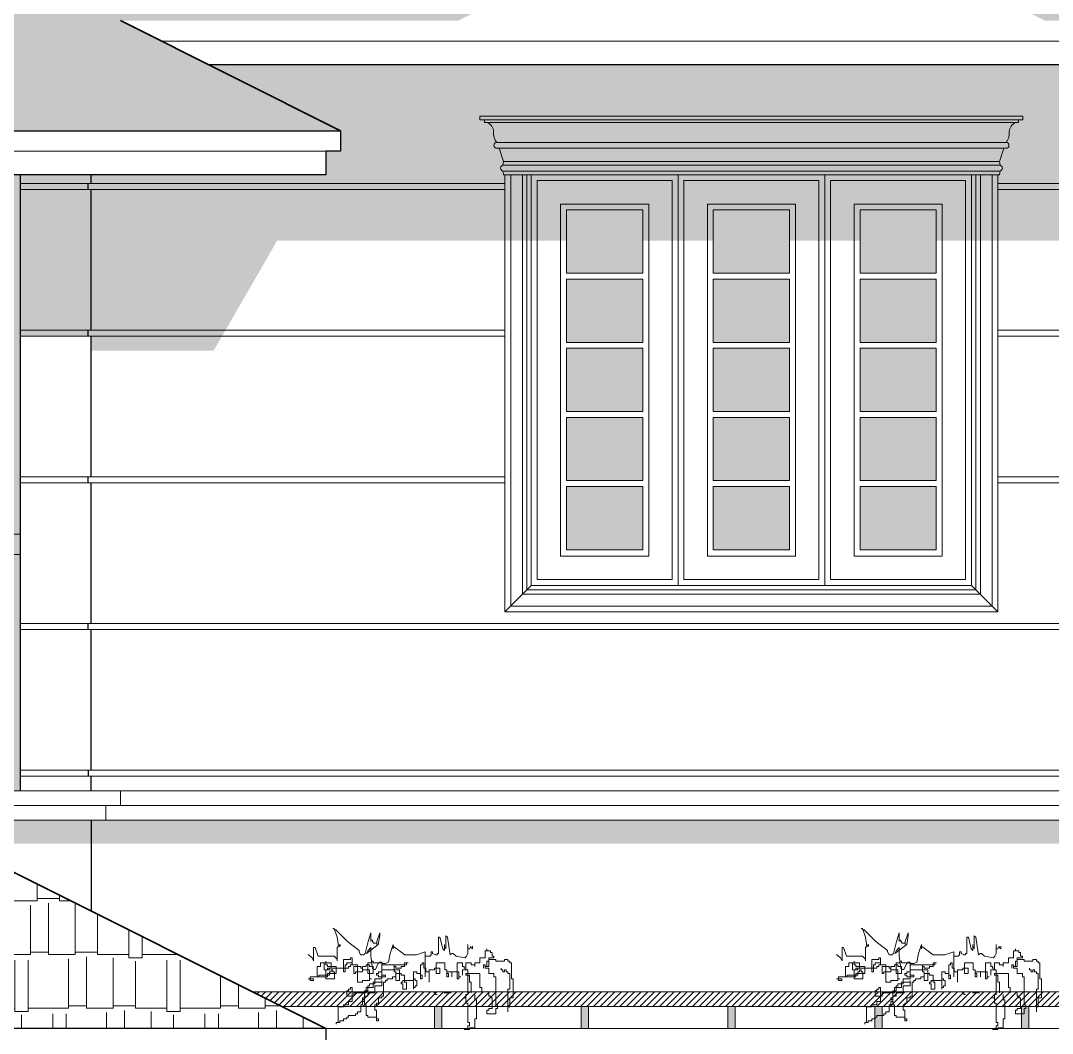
# Model space of a CAD drawing. Header units: centimetres. Extents: x 157 to 5401, y -672 to 3176.
# Drawn here: x 1302.1 to 1653.7, y 2566.9 to 2912 of the extents above; entities that cross this region are included whole.
import ezdxf

# ---------------------------------------------------------------- set-up
doc = ezdxf.new("R2010")
doc.units = ezdxf.units.CM
doc.layers.get('0').update_dxf_attribs({"lineweight": 25})
for name, color, linetype, lineweight in [('1.000', 144, 'Continuous', 13), ('FURNIT', 204, 'Continuous', 9), ('Glass', 161, 'Continuous', 5), ('GRASS', 96, 'Continuous', 5), ('Hatch', 12, 'Continuous', 15), ('Shadow', 250, 'Continuous', 5), ('Win', 5, 'Continuous', 20)]:
    doc.layers.add(name, color=color, linetype=linetype, lineweight=lineweight)

# ---------------------------------------------------------------- blocks, each defined once
blk = doc.blocks.new('grass in')
for p, q in [((-20.42, 14.76), (-20.92, 14.76)), ((-20.92, 14.76), (-19.92, 14.26)), ((-19.42, 11.76), (-20.42, 14.76)), ((-19.92, 14.26), (-15.91, 10.26)), ((-18.92, 8.76), (-19.42, 11.76)), ((-8.9, 10.26), (-7.9, 13.26)), ((-7.9, 13.26), (-7.9, 10.26)), ((-7.9, 10.26), (-7.9, 10.76)), ((-7.9, 10.76), (-7.4, 10.76)), ((-7.4, 10.76), (-7.4, 10.26)), ((-5.9, 10.26), (-4.9, 13.26)), ((-4.9, 12.26), (-5.4, 9.26)), ((-4.9, 13.26), (-4.9, 12.26)), ((15.12, 6.26), (15.12, 11.76)), ((15.12, 11.76), (15.62, 11.76)), ((15.62, 11.76), (16.63, 7.76)), ((17.63, 7.76), (17.63, 12.26)), ((17.63, 12.26), (18.13, 11.76)), ((18.13, 11.76), (18.63, 8.76)), ((-27.43, 3.76), (-27.43, 8.26)), ((-27.43, 8.26), (-26.92, 8.26)), ((-26.92, 8.26), (-25.92, 5.26)), ((-19.42, 8.26), (-18.41, 9.26)), ((-19.42, 3.76), (-19.42, 8.26)), ((-18.41, 8.76), (-18.92, 8.76)), ((-18.41, 9.26), (-18.41, 8.76)), ((-15.91, 10.26), (-11.91, 7.26)), ((-11.91, 7.26), (-11.91, 6.76)), ((-9.91, 6.26), (-8.9, 10.26)), ((-5.4, 9.26), (-9.4, 6.26)), ((-9.4, 6.26), (-8.9, 7.26)), ((-8.9, 7.26), (-7.9, 8.26)), ((-7.9, 8.26), (-7.9, 5.26)), ((-7.4, 10.26), (-6.9, 9.76)), ((-6.9, 9.76), (-5.9, 9.76)), ((-5.9, 9.26), (-5.9, 10.26)), ((-5.9, 9.76), (-5.9, 9.26)), ((-1.4, 6.26), (-0.39, 9.26)), ((-0.39, 9.26), (-0.39, 7.76)), ((-0.39, 7.76), (-0.39, 9.26)), ((-0.39, 9.26), (-0.39, 8.76)), ((-0.39, 8.76), (3.61, 5.76)), ((16.63, 7.76), (17.13, 7.26)), ((17.13, 7.26), (17.13, 9.26)), ((17.13, 9.26), (17.13, 8.76)), ((17.13, 8.76), (17.63, 7.76)), ((18.63, 8.76), (19.13, 5.76)), ((25.14, 6.26), (25.14, 9.26)), ((25.14, 9.26), (25.14, 7.76)), ((25.14, 7.76), (25.64, 7.76)), ((25.64, 7.76), (26.14, 8.76)), ((26.14, 8.76), (26.14, 8.26)), ((26.14, 8.26), (26.64, 7.76)), ((26.64, 7.76), (26.64, 8.76)), ((31.63, 7.15), (31.04, 7.15)), ((31.04, 7.15), (31.04, 4.77)), ((31.63, 7.15), (31.63, 7.75)), ((31.63, 7.75), (31.63, 7.15)), ((32.83, 7.15), (31.63, 7.15)), ((32.83, 6.55), (32.83, 7.15)), ((-29.34, 5.82), (-27.93, 4.76)), ((-27.93, 4.76), (-27.43, 3.76)), ((-25.92, 5.26), (-20.42, 5.26)), ((-23.28, 2.98), (-23.28, 3.58)), ((-23.28, 3.58), (-23.28, 2.38)), ((-20.42, 5.26), (-19.92, 4.76)), ((-19.92, 4.76), (-19.42, 4.26)), ((-19.42, 4.26), (-19.42, 3.76)), ((-17.31, 0), (-17.31, 4.17)), ((-17.31, 4.17), (-14.92, 4.17)), ((-14.92, 4.17), (-14.92, 4.77)), ((-14.92, 4.77), (-14.32, 4.77)), ((-14.32, 4.77), (-14.32, 2.38)), ((-11.91, 6.76), (-11.41, 5.76)), ((-11.41, 5.76), (-10.41, 5.76)), ((-10.41, 5.76), (-9.91, 6.26)), ((-7.9, 5.26), (-7.4, 1.26)), ((-7.76, 2.98), (-7.76, 3.58)), ((-7.76, 3.58), (-7.16, 3.58)), ((-7.16, 3.58), (-7.16, 2.98)), ((-1.9, 3.26), (-1.4, 6.26)), ((3.61, 5.76), (7.62, 5.76)), ((7.62, 5.76), (10.62, 6.76)), ((10.62, 6.76), (10.62, -1.74)), ((10.62, -1.74), (10.62, 5.26)), ((10.62, 5.26), (12.12, 5.26)), ((12.12, 5.26), (12.62, 5.76)), ((12.62, 5.76), (12.62, 6.76)), ((12.62, 6.76), (13.12, 6.76)), ((13.12, 6.76), (13.12, 6.26)), ((13.12, 6.26), (14.12, 5.76)), ((14.12, 5.76), (14.62, 5.76)), ((14.62, 5.76), (14.62, 6.26)), ((14.62, 6.26), (15.12, 6.26)), ((19.13, 5.76), (19.63, 6.26)), ((19.63, 6.26), (20.13, 6.26)), ((20.13, 6.26), (21.13, 5.26)), ((21.13, 5.26), (24.13, 4.76)), ((24.13, 4.76), (24.63, 5.26)), ((24.63, 5.26), (25.14, 6.26)), ((31.04, 4.77), (29.25, 4.77)), ((29.25, 4.77), (29.25, 2.98)), ((32.23, 3.58), (31.63, 3.58)), ((31.63, 3.58), (31.63, 1.79)), ((32.23, 1.79), (32.23, 4.77)), ((32.23, 4.77), (34.02, 4.77)), ((34.62, 4.17), (32.23, 4.17)), ((32.23, 4.17), (32.23, 3.58)), ((33.42, 6.55), (32.83, 6.55)), ((33.42, 5.36), (33.42, 6.55)), ((34.02, 5.36), (33.42, 5.36)), ((34.02, 4.77), (34.02, 5.36)), ((34.62, 3.58), (34.62, 4.17)), ((37.6, 3.58), (34.62, 3.58)), ((38.79, 4.17), (37.6, 4.17)), ((37.6, 4.17), (37.6, 3.58)), ((38.79, 3.58), (38.79, 4.17)), ((39.39, 3.58), (38.79, 3.58)), ((39.39, 2.98), (39.39, 3.58)), ((-26.26, -1.79), (-26.26, 1.79)), ((-26.26, 1.79), (-25.07, 1.79)), ((-25.07, 1.79), (-25.07, 2.98)), ((-25.07, 2.98), (-21.49, 2.98)), ((-23.87, 0.6), (-23.87, 2.98)), ((-23.87, 2.98), (-23.28, 2.98)), ((-22.08, 0.6), (-23.87, 0.6)), ((-23.28, 2.38), (-22.68, 2.38)), ((-23.28, -2.38), (-23.28, 0.6)), ((-23.28, 0.6), (-22.68, 0.6)), ((-22.68, 2.38), (-22.68, 1.79)), ((-22.68, 1.79), (-19.7, 1.79)), ((-22.68, 0.6), (-22.68, 1.19)), ((-22.68, 1.19), (-19.7, 1.19)), ((-21.49, 1.19), (-22.08, 1.19)), ((-22.08, 1.19), (-22.08, 0.6)), ((-22.08, -1.19), (-22.08, 0)), ((-22.08, 0), (-21.49, 0)), ((-21.49, 2.98), (-21.49, 1.19)), ((-21.49, 0), (-21.49, 0.6)), ((-21.49, 0.6), (-20.89, 0.6)), ((-20.89, 0.6), (-20.89, 0)), ((-20.89, 0), (-20.29, 0)), ((-20.29, 0), (-20.29, -2.38)), ((-19.7, 1.79), (-19.7, 1.19)), ((-19.7, 1.19), (-19.7, -0.6)), ((-19.7, 1.19), (-16.11, 1.19)), ((-16.71, 0), (-17.31, 0)), ((-16.71, 1.19), (-16.71, 2.38)), ((-16.71, 2.38), (-16.11, 2.38)), ((-16.71, 1.19), (-16.71, 1.79)), ((-16.71, 1.79), (-16.71, 0)), ((-16.11, 1.19), (-16.71, 1.19)), ((-15.52, 1.19), (-16.71, 1.19)), ((-16.11, 2.38), (-16.11, 2.98)), ((-16.11, 2.98), (-14.32, 2.98)), ((-14.92, 1.79), (-15.52, 1.79)), ((-15.52, 1.79), (-15.52, 1.19)), ((-14.32, 2.38), (-14.92, 2.38)), ((-14.92, 2.38), (-14.92, 1.79)), ((-14.32, 2.98), (-14.32, 2.38)), ((-14.32, 2.38), (-12.53, 2.38)), ((-13.73, -0.6), (-13.73, 1.79)), ((-13.73, 1.79), (-11.34, 1.79)), ((-12.53, 0), (-13.13, 0)), ((-13.13, 0), (-13.13, -0.6)), ((-12.53, 2.38), (-12.53, 0)), ((-12.53, -3.58), (-12.53, 0)), ((-12.53, 0), (-10.74, 0)), ((-11.34, 1.79), (-11.34, 1.19)), ((-11.34, 1.19), (-10.74, 1.19)), ((-10.74, 0), (-10.74, 1.79)), ((-10.74, 1.79), (-9.55, 1.79)), ((-10.74, 1.19), (-10.74, 0.6)), ((-10.74, 0.6), (-8.36, 0.6)), ((-9.55, 1.79), (-9.55, 2.38)), ((-9.55, 2.38), (-8.36, 2.38)), ((-8.95, -0.6), (-8.95, 2.98)), ((-8.95, 2.98), (-7.76, 2.98)), ((-8.36, 2.38), (-8.36, 1.79)), ((-8.36, 1.79), (-7.16, 1.79)), ((-8.36, 0.6), (-8.36, -2.38)), ((-7.4, 1.26), (-6.9, 0.76)), ((-7.16, 2.98), (-4.18, 2.98)), ((-7.16, 1.79), (-7.16, -0.6)), ((-6.9, 0.76), (-6.4, 0.76)), ((-6.4, 0.76), (-5.9, 1.76)), ((-5.9, 1.76), (-5.4, 2.76)), ((-5.4, 2.76), (-4.9, 3.26)), ((-5.37, -0.6), (-5.37, 0)), ((-5.37, 0), (-4.18, 0)), ((-4.9, 3.26), (-4.4, 3.26)), ((-4.4, 3.26), (-3.9, 2.76)), ((-4.18, 2.98), (-4.18, -1.19)), ((0, 2.38), (-4.18, 2.38)), ((-4.18, 2.38), (-4.18, -2.38)), ((-4.18, 0), (-4.18, 0.6)), ((-4.18, 0.6), (1.79, 0.6)), ((-3.9, 2.76), (-2.9, 2.76)), ((-2.9, 2.76), (-1.9, 3.26)), ((0, 0), (0, 2.38)), ((0, 2.38), (4.18, 2.38)), ((0, 1.79), (0, 2.38)), ((0.6, 1.79), (0, 1.79)), ((0.6, 0), (0, 0)), ((0.6, 1.19), (0.6, 1.79)), ((2.39, 1.19), (0.6, 1.19)), ((0.6, -2.98), (0.6, 0)), ((1.79, 0.6), (1.79, -2.98)), ((3.58, 1.79), (2.39, 1.79)), ((2.39, 1.79), (2.39, 1.19)), ((4.77, 2.98), (3.58, 2.98)), ((3.58, 2.98), (3.58, 1.79)), ((4.18, 2.38), (4.18, 2.98)), ((4.18, 2.98), (4.77, 2.98)), ((6.57, -5.96), (6.57, 0)), ((6.57, 0), (7.76, 0)), ((7.76, 0), (7.76, -0.6)), ((8.95, -2.38), (8.95, 2.38)), ((8.95, 2.38), (9.55, 2.38)), ((9.55, 2.38), (9.55, 2.98)), ((9.55, 2.98), (10.15, 2.98)), ((10.15, 2.98), (10.15, 1.19)), ((10.15, 1.19), (10.74, 1.19)), ((10.74, 1.19), (10.74, 0)), ((10.74, 0), (11.94, 0)), ((11.94, -3.58), (11.94, 0.6)), ((11.94, 0.6), (13.73, 0.6)), ((11.94, 0), (11.94, -3.58)), ((13.73, 0.6), (13.73, 1.19)), ((13.73, 1.19), (15.52, 1.19)), ((14.32, -0.6), (14.32, 2.98)), ((14.32, 2.98), (17.31, 2.98)), ((15.52, 1.19), (15.52, -0.6)), ((17.31, 2.98), (17.31, 0.6)), ((17.31, 0.6), (17.91, 0.6)), ((17.91, 0.6), (17.91, -0.6)), ((17.91, -1.79), (17.91, 0)), ((17.91, 0), (19.7, 0)), ((19.7, 0), (19.7, -1.79)), ((19.7, -1.79), (19.7, 0)), ((19.7, 0), (21.49, 0)), ((21.49, -2.38), (21.49, 2.98)), ((21.49, 2.98), (23.28, 2.98)), ((21.49, 0), (21.49, 0.6)), ((21.49, 0.6), (21.49, 0)), ((21.49, 0), (22.08, 0)), ((22.08, 0), (22.08, -1.79)), ((23.28, 2.98), (23.28, 1.79)), ((23.28, 1.79), (23.87, 1.79)), ((24.47, 0.6), (23.28, 0.6)), ((23.28, 0.6), (23.28, -1.19)), ((23.87, 1.79), (23.87, 1.19)), ((23.87, 1.19), (24.47, 1.19)), ((26.26, 2.98), (24.47, 2.98)), ((24.47, 2.98), (24.47, 0.6)), ((24.47, 1.19), (24.47, 0.6)), ((24.47, 0.6), (25.07, 0.6)), ((25.07, 0.6), (25.07, -7.75)), ((26.26, 2.38), (26.26, 2.98)), ((27.45, 2.38), (26.26, 2.38)), ((29.25, 2.98), (27.45, 2.98)), ((27.45, 2.98), (27.45, 1.79)), ((27.45, 1.79), (27.45, 2.38)), ((31.04, 2.38), (30.44, 2.38)), ((30.44, 2.38), (30.44, 1.19)), ((31.04, 1.19), (31.04, 2.38)), ((31.63, 1.79), (31.04, 1.79)), ((31.04, 1.79), (31.04, 1.19)), ((31.04, 1.19), (31.04, 1.79)), ((31.04, 1.79), (32.23, 1.79)), ((32.23, 1.19), (31.04, 1.19)), ((32.23, -0.6), (32.23, 1.19)), ((36.41, 1.19), (36.41, 0.6)), ((36.41, 0.6), (37, 0.6)), ((37, 0.6), (37, 0)), ((37, 0), (37.6, 0)), ((37.6, 0), (37.6, 0.6)), ((37.6, 0.6), (38.2, 0.6)), ((38.2, 0.6), (38.2, 0)), ((38.2, 0), (38.79, 0)), ((38.79, 0), (38.79, -0.6)), ((39.99, 2.98), (39.39, 2.98)), ((39.99, -2.38), (39.99, 2.98)), ((-29.34, -2.38), (-27.45, -2.38)), ((-28.65, -2.98), (-28.65, -1.79)), ((-28.65, -1.79), (-25.66, -1.79)), ((-27.45, -2.98), (-28.65, -2.98)), ((-27.45, -2.38), (-27.45, -2.98)), ((-22.68, -1.79), (-26.26, -1.79)), ((-25.66, -1.79), (-25.66, -1.19)), ((-25.66, -1.19), (-22.08, -1.19)), ((-20.29, -2.38), (-23.28, -2.38)), ((-19.7, -0.6), (-22.68, -0.6)), ((-22.68, -0.6), (-22.68, -1.79)), ((-13.13, -0.6), (-13.73, -0.6)), ((-8.36, -2.98), (-10.74, -2.98)), ((-10.74, -2.98), (-10.74, -3.58)), ((-7.16, -0.6), (-8.95, -0.6)), ((-8.36, -2.38), (-7.76, -2.38)), ((-7.76, -2.38), (-8.36, -2.38)), ((-8.36, -2.38), (-8.36, -2.98)), ((-4.18, -2.38), (-6.57, -2.38)), ((-6.57, -2.38), (-6.57, -4.17)), ((-5.97, -1.19), (-5.97, -0.6)), ((-5.97, -0.6), (-5.37, -0.6)), ((-5.37, -1.19), (-5.97, -1.19)), ((-5.37, -1.79), (-5.37, -1.19)), ((-2.98, -1.79), (-5.37, -1.79)), ((-4.18, -1.19), (-2.98, -1.19)), ((-4.18, -3.58), (-4.18, -2.98)), ((-4.18, -2.98), (-4.18, -4.77)), ((-2.98, -1.19), (-2.98, -1.79)), ((-2.98, -3.58), (-2.98, -2.98)), ((-2.98, -2.98), (-2.39, -2.98)), ((-2.39, -2.98), (-2.39, -2.38)), ((-2.39, -2.38), (-0.6, -2.38)), ((-0.6, -2.38), (-0.6, -1.79)), ((-0.6, -1.79), (0.6, -1.79)), ((0.6, -1.79), (0.6, -0.6)), ((0.6, -0.6), (2.39, -0.6)), ((1.79, -2.98), (0.6, -2.98)), ((2.39, -0.6), (2.39, -1.19)), ((2.39, -1.19), (3.58, -1.19)), ((2.98, -3.58), (2.98, -2.98)), ((2.98, -2.98), (6.57, -2.98)), ((3.58, -1.19), (3.58, -3.58)), ((6.57, -2.98), (6.57, -2.38)), ((6.57, -2.38), (7.16, -2.38)), ((7.16, -2.38), (7.16, -2.98)), ((7.16, -2.98), (7.76, -2.98)), ((7.76, -0.6), (8.95, -0.6)), ((7.76, -2.98), (7.76, -4.77)), ((8.95, -0.6), (8.95, -1.19)), ((8.95, -1.19), (9.55, -1.19)), ((9.55, -2.38), (8.95, -2.38)), ((9.55, -1.19), (9.55, -2.38)), ((15.52, -0.6), (14.32, -0.6)), ((17.91, -0.6), (18.5, -0.6)), ((18.5, -1.79), (17.91, -1.79)), ((18.5, -0.6), (18.5, -1.79)), ((22.08, -2.38), (21.49, -2.38)), ((22.08, -1.79), (22.68, -1.79)), ((22.68, -1.79), (22.08, -1.79)), ((22.08, -1.79), (22.08, -2.38)), ((24.47, -1.19), (24.47, -0.6)), ((24.47, -0.6), (29.25, -0.6)), ((25.66, -1.19), (24.47, -1.19)), ((25.66, -3.58), (25.66, -1.19)), ((29.25, -0.6), (29.25, -5.36)), ((34.02, -0.6), (32.23, -0.6)), ((34.02, -1.79), (34.02, -0.6)), ((34.62, -1.79), (34.02, -1.79)), ((34.62, -11.32), (34.62, -1.79)), ((38.79, -0.6), (39.39, -0.6)), ((39.39, -0.6), (39.39, -5.96)), ((40.59, -2.38), (39.99, -2.38)), ((40.59, -8.94), (40.59, -2.38)), ((-16.11, -8.34), (-16.11, -6.55)), ((-16.11, -6.55), (-15.52, -6.55)), ((-15.52, -6.55), (-15.52, -5.96)), ((-15.52, -5.96), (-14.92, -5.96)), ((-14.92, -5.96), (-14.92, -5.36)), ((-14.92, -5.36), (-14.32, -5.36)), ((-14.32, -5.36), (-14.32, -10.13)), ((-10.74, -3.58), (-12.53, -3.58)), ((-10.15, -8.94), (-10.15, -6.55)), ((-10.15, -6.55), (-8.95, -6.55)), ((-7.16, -5.36), (-9.55, -5.36)), ((-9.55, -5.36), (-9.55, -7.15)), ((-8.95, -6.55), (-8.95, -4.77)), ((-8.95, -4.77), (-8.36, -4.77)), ((-8.36, -4.77), (-8.36, -4.17)), ((-8.36, -4.17), (-7.16, -4.17)), ((-7.16, -4.17), (-7.16, -3.58)), ((-7.16, -3.58), (-4.18, -3.58)), ((-6.57, -4.17), (-7.16, -4.17)), ((-7.16, -4.17), (-7.16, -5.36)), ((-4.18, -4.77), (-6.57, -4.77)), ((-6.57, -4.77), (-6.57, -7.15)), ((-3.58, -8.34), (-3.58, -3.58)), ((-3.58, -3.58), (-2.98, -3.58)), ((2.39, -4.17), (2.39, -3.58)), ((2.39, -3.58), (2.98, -3.58)), ((2.98, -4.17), (2.39, -4.17)), ((2.98, -5.96), (2.98, -4.17)), ((4.18, -5.96), (2.98, -5.96)), ((3.58, -3.58), (4.18, -3.58)), ((4.18, -3.58), (4.18, -5.96)), ((7.16, -5.36), (6.57, -5.36)), ((6.57, -5.36), (6.57, -5.96)), ((7.76, -4.77), (7.16, -4.77)), ((7.16, -4.77), (7.16, -5.36)), ((26.26, -3.58), (25.66, -3.58)), ((26.26, -7.15), (26.26, -3.58)), ((29.25, -5.36), (29.84, -5.36)), ((29.84, -5.36), (29.84, -7.15)), ((39.39, -5.96), (38.79, -5.96)), ((38.79, -5.96), (38.79, -13.7)), ((-13.73, -8.34), (-16.11, -8.34)), ((-14.32, -10.13), (-15.52, -10.13)), ((-15.52, -10.13), (-15.52, -11.32)), ((-9.55, -7.15), (-13.73, -7.15)), ((-13.73, -7.15), (-13.73, -8.34)), ((-10.74, -9.53), (-10.74, -8.94)), ((-10.74, -8.94), (-10.15, -8.94)), ((-10.15, -9.53), (-10.74, -9.53)), ((-10.74, -11.32), (-10.74, -10.13)), ((-10.74, -10.13), (-10.15, -10.13)), ((-8.95, -8.34), (-10.15, -8.34)), ((-10.15, -8.34), (-10.15, -11.32)), ((-10.15, -10.13), (-10.15, -9.53)), ((-6.57, -7.15), (-8.95, -7.15)), ((-8.95, -7.15), (-8.95, -8.34)), ((-5.37, -10.73), (-5.37, -8.94)), ((-5.37, -8.94), (-4.18, -8.94)), ((-4.18, -8.94), (-4.18, -8.34)), ((-4.18, -8.34), (-3.58, -8.34)), ((14.07, -7.15), (13.47, -7.15)), ((14.07, -7.75), (14.07, -7.15)), ((14.66, -7.75), (14.07, -7.75)), ((17.05, -7.15), (19.44, -7.15)), ((24.47, -8.94), (23.87, -8.94)), ((23.87, -8.94), (24.47, -8.94)), ((25.07, -7.75), (24.47, -7.75)), ((24.47, -7.75), (24.47, -8.94)), ((24.47, -8.94), (24.47, -10.73)), ((27.45, -9.53), (27.45, -7.75)), ((28.05, -9.53), (27.45, -9.53)), ((28.05, -16.09), (28.05, -9.53)), ((32.23, -7.15), (32.23, -8.34)), ((32.23, -8.34), (32.83, -8.34)), ((32.83, -8.34), (32.83, -8.94)), ((32.83, -8.94), (33.42, -8.94)), ((33.42, -8.94), (33.42, -12.51)), ((39.39, -11.92), (39.39, -8.94)), ((39.39, -8.94), (40.59, -8.94)), ((-17.31, -11.92), (-19.1, -11.92)), ((-19.1, -11.92), (-19.1, -17.28)), ((-15.52, -11.32), (-17.31, -11.32)), ((-17.31, -11.32), (-17.31, -11.92)), ((-12.53, -14.3), (-12.53, -13.7)), ((-12.53, -13.7), (-11.34, -13.7)), ((-11.34, -13.7), (-11.34, -11.32)), ((-11.34, -11.32), (-10.74, -11.32)), ((-10.15, -11.32), (-9.55, -11.32)), ((-9.55, -11.32), (-9.55, -14.9)), ((-6.57, -13.11), (-6.57, -11.32)), ((-6.57, -11.32), (-5.97, -11.32)), ((-5.97, -13.11), (-6.57, -13.11)), ((-5.97, -11.32), (-5.97, -10.73)), ((-5.97, -10.73), (-5.37, -10.73)), ((-5.97, -16.68), (-5.97, -13.11)), ((24.47, -10.73), (25.07, -10.73)), ((25.07, -10.73), (25.07, -17.28)), ((32.23, -13.11), (31.63, -13.11)), ((31.63, -13.11), (31.63, -14.3)), ((33.42, -12.51), (32.23, -12.51)), ((32.23, -12.51), (32.23, -13.11)), ((35.21, -11.32), (34.62, -11.32)), ((34.62, -14.3), (34.62, -12.51)), ((34.62, -12.51), (35.21, -12.51)), ((35.21, -12.51), (35.21, -11.32)), ((38.79, -13.7), (38.79, -11.92)), ((38.79, -11.92), (39.39, -11.92)), ((-19.1, -17.28), (-19.7, -17.28)), ((-19.7, -17.28), (-19.7, -17.88)), ((-19.7, -17.88), (-19.7, -17.28)), ((-19.7, -17.28), (-18.5, -17.28)), ((-18.5, -17.28), (-18.5, -16.68)), ((-18.5, -16.68), (-17.31, -16.68)), ((-17.31, -16.68), (-17.31, -16.09)), ((-17.31, -16.09), (-16.11, -16.09)), ((-16.11, -16.09), (-16.11, -15.49)), ((-16.11, -15.49), (-15.52, -15.49)), ((-15.52, -15.49), (-15.52, -14.9)), ((-15.52, -14.9), (-13.13, -14.9)), ((-13.13, -14.9), (-13.13, -14.3)), ((-13.13, -14.3), (-12.53, -14.3)), ((-9.55, -14.9), (-8.95, -14.9)), ((-8.95, -14.9), (-8.95, -15.49)), ((-8.95, -15.49), (-5.97, -15.49)), ((-5.97, -15.49), (-5.97, -16.09)), ((-5.97, -16.09), (-5.37, -16.09)), ((-5.37, -16.68), (-5.97, -16.68)), ((-5.37, -16.09), (-5.37, -16.68)), ((25.07, -17.28), (25.66, -17.28)), ((25.66, -17.28), (25.66, -18.47)), ((27.45, -19.07), (27.45, -16.09)), ((27.45, -16.09), (28.05, -16.09)), ((31.63, -14.3), (34.62, -14.3)), ((25.07, -19.66), (23.87, -19.66)), ((23.87, -19.66), (25.66, -19.66)), ((25.66, -18.47), (25.07, -18.47)), ((25.07, -18.47), (25.07, -19.66)), ((25.66, -19.66), (25.66, -19.07)), ((25.66, -19.07), (27.45, -19.07))]:
    blk.add_line(p, q)

msp = doc.modelspace()

# ---------------------------------------------------------------- hatches: boundary and pattern name
at = {"layer": 'FURNIT'}
h = msp.add_hatch(dxfattribs=at)
h.set_pattern_fill('ANSI31', color=176, scale=0.5, style=0)
h.set_pattern_definition([(45, (171.5925, 563.2707), (-1.122532, 1.122532), [])])
h.paths.add_polyline_path([(1381.11, 2581), (1391.11, 2576), (1786.61, 2576, 1), (1786.61, 2581)])
for points in [[(1445.61, 2576), (1443.11, 2576), (1443.11, 2568.5), (1445.61, 2568.5)], [(1495.61, 2576), (1493.11, 2576), (1493.11, 2568.5), (1495.61, 2568.5)], [(1545.61, 2576), (1543.11, 2576), (1543.11, 2568.5), (1545.61, 2568.5)], [(1595.61, 2576), (1593.11, 2576), (1593.11, 2568.5), (1595.61, 2568.5)], [(1645.61, 2576), (1643.11, 2576), (1643.11, 2568.5), (1645.61, 2568.5)]]:
    msp.add_hatch(color=176, dxfattribs=at).paths.add_polyline_path(points)
at = {"layer": 'Glass'}
h = msp.add_hatch(color=256, dxfattribs=at)
h.paths.add_polyline_path([(1488.11, 2847.5), (1514.11, 2847.5), (1514.11, 2825.93), (1488.11, 2825.93)])
h.paths.add_polyline_path([(1488.11, 2823.93), (1514.11, 2823.93), (1514.11, 2802.36), (1488.11, 2802.36)])
h.paths.add_polyline_path([(1488.11, 2800.36), (1514.11, 2800.36), (1514.11, 2778.79), (1488.11, 2778.79)])
h.paths.add_polyline_path([(1488.11, 2776.79), (1514.11, 2776.79), (1514.11, 2755.22), (1488.11, 2755.22)])
h.paths.add_polyline_path([(1488.11, 2753.22), (1514.11, 2753.22), (1514.11, 2731.65), (1488.11, 2731.65)])
h = msp.add_hatch(color=256, dxfattribs=at)
h.paths.add_polyline_path([(1538.11, 2847.5), (1564.11, 2847.5), (1564.11, 2825.93), (1538.11, 2825.93)])
h.paths.add_polyline_path([(1538.11, 2823.93), (1564.11, 2823.93), (1564.11, 2802.36), (1538.11, 2802.36)])
h.paths.add_polyline_path([(1538.11, 2800.36), (1564.11, 2800.36), (1564.11, 2778.79), (1538.11, 2778.79)])
h.paths.add_polyline_path([(1538.11, 2776.79), (1564.11, 2776.79), (1564.11, 2755.22), (1538.11, 2755.22)])
h.paths.add_polyline_path([(1538.11, 2753.22), (1564.11, 2753.22), (1564.11, 2731.65), (1538.11, 2731.65)])
h = msp.add_hatch(color=256, dxfattribs=at)
h.paths.add_polyline_path([(1588.11, 2847.5), (1614.11, 2847.5), (1614.11, 2825.93), (1588.11, 2825.93)])
h.paths.add_polyline_path([(1588.11, 2823.93), (1614.11, 2823.93), (1614.11, 2802.36), (1588.11, 2802.36)])
h.paths.add_polyline_path([(1588.11, 2800.36), (1614.11, 2800.36), (1614.11, 2778.79), (1588.11, 2778.79)])
h.paths.add_polyline_path([(1588.11, 2776.79), (1614.11, 2776.79), (1614.11, 2755.22), (1588.11, 2755.22)])
h.paths.add_polyline_path([(1588.11, 2753.22), (1614.11, 2753.22), (1614.11, 2731.65), (1588.11, 2731.65)])
h = msp.add_hatch(dxfattribs=at)
h.set_pattern_fill('BRASS', color=176, scale=0.5, style=0)
h.set_pattern_definition([(0, (171.5925, 563.2707), (0, 3.175), []), (0, (171.5925, 564.8582), (0, 3.175), [1.5875, -0.79375])])
h.paths.add_polyline_path([(1302.11, 2737), (900.11, 2737), (900.11, 2730), (1302.11, 2730)])
at = {"layer": 'Hatch'}
h = msp.add_hatch(dxfattribs=at)
h.set_pattern_fill('AR-RSHKE', color=256, scale=0.06, style=0)
h.set_pattern_definition([(0, (171.593, 563.27), (38.862, 18.288), [9.144, -7.62, 10.668, -4.572, 13.716, -6.096]), (0, (180.737, 564.033), (38.862, 18.288), [7.62, -28.956, 6.096, -9.144]), (0, (199.025, 562.128), (38.862, 18.288), [4.572, -47.244]), (90, (171.593, 563.271), (-12.954, 18.288), [17.526, -55.626]), (90, (180.737, 563.271), (-12.954, 18.288), [17.145, -56.007]), (90, (188.357, 563.271), (-12.954, 18.288), [16.002, -57.15]), (90, (199.025, 562.128), (-12.954, 18.288), [17.526, -55.626]), (90, (203.597, 562.128), (-12.954, 18.288), [17.526, -55.626]), (90, (217.313, 563.271), (-12.954, 18.288), [16.764, -56.388])])
h.paths.add_polyline_path([(1551.11, 2962), (1651.11, 2912), (1795.11, 2912), (1600.11, 3009.5), (1107.11, 3009.5), (602.11, 3009.5), (407.11, 2912), (551.11, 2912), (651.11, 2962), (751.11, 2912), (866.11, 2912), (791.11, 2874.5), (1107.11, 2874.5), (1411.11, 2874.5), (1336.11, 2912), (1451.11, 2912)])
h = msp.add_hatch(dxfattribs=at)
h.set_pattern_fill('AR-RSHKE', color=256, scale=0.06, style=0)
h.set_pattern_definition([(0, (171.593, 545.476), (38.862, 18.288), [9.144, -7.62, 10.668, -4.572, 13.716, -6.096]), (0, (180.737, 546.238), (38.862, 18.288), [7.62, -28.956, 6.096, -9.144]), (0, (199.025, 544.333), (38.862, 18.288), [4.572, -47.244]), (90, (171.593, 545.476), (-12.954, 18.288), [17.526, -55.626]), (90, (180.737, 545.476), (-12.954, 18.288), [17.145, -56.007]), (90, (188.357, 545.476), (-12.954, 18.288), [16.002, -57.15]), (90, (199.025, 544.333), (-12.954, 18.288), [17.526, -55.626]), (90, (203.597, 544.333), (-12.954, 18.288), [17.526, -55.626]), (90, (217.313, 545.476), (-12.954, 18.288), [16.764, -56.388])])
edge = h.paths.add_edge_path()
edge.add_spline(control_points=[(1099.81, 2704.18), (1099.68, 2704.24), (1098.58, 2704.61), (1096.13, 2701.89), (1095.2, 2698.28), (1091.3, 2695.61), (1086.95, 2697.39), (1083.82, 2695.9), (1079.52, 2692.93), (1082.85, 2691.12), (1082.78, 2693.32), (1085.52, 2692.28), (1082.79, 2690.6), (1080.94, 2689.77), (1077.8, 2693.09), (1079.59, 2686.77), (1075.74, 2688.45), (1078.05, 2690.06), (1074.5, 2691.85), (1070.47, 2690.26), (1070.72, 2683.1), (1063.85, 2685.68), (1060.54, 2682.64), (1055.54, 2674.37), (1058.16, 2682.03), (1050.53, 2679.32), (1053.57, 2679.56), (1055.12, 2674.84), (1047.92, 2679.43), (1049.2, 2673.01), (1051.54, 2677.74), (1053.4, 2672.94), (1046.95, 2672.66), (1041.1, 2674), (1041.2, 2670.91), (1041.22, 2670.16)], knot_values=[0, 0, 0, 0, 0.43099, 3.728552, 8.167035, 12.641918, 15.453051, 21.159038, 24.084088, 26.04717, 27.027341, 28.610192, 30.595886, 33.155612, 35.237403, 39.007703, 40.679089, 42.0655, 44.302944, 48.337665, 53.925586, 58.902345, 63.74816, 69.768748, 72.575093, 77.019632, 77.640528, 80.140113, 85.145735, 87.40215, 90.262182, 92.070047, 97.207203, 103.538612, 105.559756, 105.559756, 105.559756, 105.559756], degree=3, periodic=0)
edge.add_line((1041.22, 2670.16), (1015.43, 2670.16))
edge.add_line((1015.43, 2670.16), (1012.13, 2670.16))
edge.add_line((1012.13, 2670.16), (1012.13, 2667.64))
edge.add_line((1012.13, 2667.64), (1011.34, 2667.64))
edge.add_line((1011.34, 2667.64), (1011.34, 2665.12))
edge.add_line((1011.34, 2665.12), (1010.54, 2665.12))
edge.add_arc((1008.64, 2664.11), 2.15, -75.7223, 27.9105, ccw=False)
edge.add_arc((1009.92, 2660.05), 2.11, 110.8406, 186.7721)
edge.add_arc((1005.73, 2660.05), 2.11, 353.2279, 429.1594)
edge.add_arc((1007.01, 2664.11), 2.15, 152.0895, 255.7223, ccw=False)
edge.add_line((1005.11, 2665.12), (1004.32, 2665.12))
edge.add_line((1004.32, 2665.12), (1004.32, 2667.64))
edge.add_line((1004.32, 2667.64), (1003.52, 2667.64))
edge.add_line((1003.52, 2667.64), (1003.52, 2670.16))
edge.add_line((1003.52, 2670.16), (999.43, 2670.16))
edge.add_line((999.43, 2670.16), (796.11, 2568.5))
edge.add_line((796.11, 2568.5), (1406.11, 2568.5))
edge.add_line((1406.11, 2568.5), (1202.8, 2670.16))
edge.add_line((1202.8, 2670.16), (1198.71, 2670.16))
edge.add_line((1198.71, 2670.16), (1198.71, 2667.64))
edge.add_line((1198.71, 2667.64), (1197.91, 2667.64))
edge.add_line((1197.91, 2667.64), (1197.91, 2665.12))
edge.add_line((1197.91, 2665.12), (1197.12, 2665.12))
edge.add_arc((1195.21, 2664.11), 2.15, -75.7223, 27.9105, ccw=False)
edge.add_arc((1196.49, 2660.05), 2.11, 110.8406, 186.7721)
edge.add_arc((1192.31, 2660.05), 2.11, 353.2279, 429.1594)
edge.add_arc((1193.59, 2664.11), 2.15, 152.0895, 255.7223, ccw=False)
edge.add_line((1191.68, 2665.12), (1190.89, 2665.12))
edge.add_line((1190.89, 2665.12), (1190.89, 2667.64))
edge.add_line((1190.89, 2667.64), (1190.09, 2667.64))
edge.add_line((1190.09, 2667.64), (1190.09, 2670.16))
edge.add_line((1190.09, 2670.16), (1186.8, 2670.16))
edge.add_line((1186.8, 2670.16), (1161.01, 2670.16))
edge.add_spline(control_points=[(1161.01, 2670.16), (1161.03, 2670.91), (1161.13, 2674), (1155.28, 2672.66), (1148.82, 2672.94), (1150.69, 2677.74), (1153.03, 2673.01), (1154.31, 2679.43), (1147.1, 2674.84), (1148.65, 2679.56), (1151.7, 2679.32), (1144.06, 2682.03), (1146.68, 2674.37), (1141.69, 2682.64), (1138.38, 2685.68), (1131.5, 2683.1), (1131.75, 2690.26), (1127.73, 2691.85), (1124.18, 2690.06), (1126.49, 2688.45), (1122.64, 2686.77), (1124.43, 2693.09), (1121.29, 2689.77), (1119.43, 2690.6), (1116.7, 2692.28), (1119.45, 2693.32), (1119.38, 2691.12), (1122.71, 2692.93), (1118.41, 2695.9), (1115.27, 2697.39), (1110.92, 2695.61), (1107.02, 2698.28), (1106.09, 2701.89), (1103.65, 2704.61), (1102.55, 2704.24), (1102.42, 2704.18)], knot_values=[0, 0, 0, 0, 2.021145, 8.352554, 13.489709, 15.297574, 18.157606, 20.414022, 25.419643, 27.919229, 28.540125, 32.984664, 35.791008, 41.811596, 46.657412, 51.63417, 57.222091, 61.256812, 63.494257, 64.880667, 66.552053, 70.322354, 72.404144, 74.96387, 76.949565, 78.532415, 79.512586, 81.475668, 84.400718, 90.106706, 92.917838, 97.392721, 101.831205, 105.128766, 105.559756, 105.559756, 105.559756, 105.559756], degree=3, periodic=0)
edge.add_arc((1101.57, 2704.88), 1.1, 293.933, 320.4649, ccw=False)
edge.add_arc((1102.82, 2702.12), 1.93, 114.5223, 121.2993)
edge.add_spline(control_points=[(1101.82, 2703.77), (1101.58, 2703.57), (1101.35, 2703.33), (1101.11, 2703.06)], knot_values=[106.239298, 106.239298, 106.239298, 106.239298, 107.016911, 107.016911, 107.016911, 107.016911], degree=3, periodic=0)
edge.add_arc((1099.41, 2702.12), 1.93, 28.6329, 31.1327)
edge.add_spline(control_points=[(1101.11, 2703.06), (1100.88, 2703.33), (1100.64, 2703.57), (1100.41, 2703.77)], knot_values=[106.239298, 106.239298, 106.239298, 106.239298, 107.016911, 107.016911, 107.016911, 107.016911], degree=3, periodic=0)
edge.add_arc((1099.41, 2702.12), 1.93, 58.7007, 65.4777)
edge.add_arc((1100.66, 2704.88), 1.1, 219.5351, 246.067, ccw=False)
at = {"layer": 'Shadow'}
for color, points in [(256, [(1389.52, 2837), (1710.11, 2837), (1710.11, 2897), (1366.11, 2897), (1411.11, 2874.5), (1411.11, 2867.5), (1406.11, 2867.5), (1406.11, 2859.5), (796.11, 2859.5), (796.11, 2867.5), (791.11, 2867.5), (791.11, 2874.5), (836.11, 2897), (492.11, 2897), (492.11, 2837), (791.55, 2837), (769.89, 2799.5), (876.11, 2799.5), (876.11, 2804.5), (900.11, 2804.5), (900.11, 2729.5), (1302.11, 2729.5), (1302.11, 2804.5), (1326.11, 2804.5), (1326.11, 2799.5), (1367.87, 2799.5)]), (161, [(900.11, 2730), (900.11, 2649.5), (958.11, 2649.5), (1101.11, 2721), (1244.11, 2649.5), (1302.11, 2649.5), (1302.11, 2730)])]:
    msp.add_hatch(color=color, dxfattribs=at).paths.add_polyline_path(points)
h = msp.add_hatch(color=256, dxfattribs=at)
h.paths.add_polyline_path([(1710.11, 2639.5), (1326.11, 2639.5), (1326.11, 2631.5), (1710.11, 2631.5)])
h.paths.add_polyline_path([(1326.11, 2639.5), (1264.11, 2639.5), (1280.11, 2631.5), (1326.11, 2631.5)])

# ---------------------------------------------------------------- linework, layer by layer
at = {"color": 6, "lineweight": 35}
for p, q in [((1411.11, 2874.5), (1336.11, 2912)), ((1406.11, 2568.5), (1101.11, 2721))]:
    msp.add_line(p, q, dxfattribs=at)
for p, q in [((1366.11, 2897), (1790.11, 2897)), ((1107.11, 2874.5), (1411.11, 2874.5)), ((1411.11, 2874.5), (1411.11, 2867.5)), ((1411.11, 2867.5), (1406.11, 2867.5)), ((1406.11, 2867.5), (1406.11, 2859.5)), ((1406.11, 2859.5), (1107.11, 2859.5)), ((1302.11, 2649.5), (1302.11, 2859.5)), ((1326.11, 2856.5), (1326.11, 2859.5)), ((1325.11, 2854.5), (1325.11, 2856.5)), ((1326.11, 2806.5), (1326.11, 2854.5)), ((1325.11, 2804.5), (1325.11, 2806.5)), ((1326.11, 2756.5), (1326.11, 2804.5)), ((1325.11, 2754.5), (1325.11, 2756.5)), ((1326.11, 2706.5), (1326.11, 2754.5)), ((1325.11, 2704.5), (1325.11, 2706.5)), ((1326.11, 2656.5), (1326.11, 2704.5)), ((1325.11, 2656.5), (1325.11, 2654.5)), ((1326.11, 2649.5), (1326.11, 2654.5)), ((1326.11, 2639.5), (1326.11, 2608.5)), ((1406.11, 2568.5), (796.11, 2568.5)), ((1406.11, 2568.5), (1406.11, 2561.5))]:
    msp.add_line(p, q)
at = {"layer": '1.000'}
for p, q in [((1790.11, 2905), (1350.11, 2905)), ((1458.61, 2879.5), (1643.61, 2879.5)), ((1458.61, 2879.5), (1458.61, 2878.25)), ((1643.61, 2879.5), (1643.61, 2878.25)), ((1460.11, 2877.25), (1460.11, 2878.25)), ((1642.11, 2877.25), (1642.11, 2878.25)), ((1107.11, 2867.5), (1406.11, 2867.5)), ((1464.36, 2868.5), (1465.11, 2868.5)), ((1466.61, 2864), (1465.11, 2868.5)), ((1635.61, 2864), (1637.11, 2868.5)), ((1637.86, 2868.5), (1637.11, 2868.5)), ((1466.61, 2864), (1466.36, 2862.72)), ((1635.61, 2864), (1635.87, 2862.72)), ((1466.61, 2859.5), (1466.36, 2860.79)), ((1466.61, 2859.5), (1476.11, 2859.5)), ((1626.11, 2859.5), (1635.61, 2859.5)), ((1635.61, 2859.5), (1635.87, 2860.79)), ((1254.11, 2644.5), (1715.11, 2644.5)), ((1381.11, 2581), (1786.61, 2581)), ((1391.11, 2576), (1786.61, 2576)), ((1443.11, 2576), (1443.11, 2568.5)), ((1445.61, 2576), (1445.61, 2568.5)), ((1493.11, 2576), (1493.11, 2568.5)), ((1495.61, 2576), (1495.61, 2568.5)), ((1543.11, 2576), (1543.11, 2568.5)), ((1545.61, 2576), (1545.61, 2568.5)), ((1593.11, 2576), (1593.11, 2568.5)), ((1595.61, 2576), (1595.61, 2568.5)), ((1643.11, 2576), (1643.11, 2568.5)), ((1645.61, 2576), (1645.61, 2568.5))]:
    msp.add_line(p, q, dxfattribs=at)
for points in [[(1467.11, 2859.5), (1467.11, 2710.5), (1635.11, 2710.5), (1635.11, 2859.5)], [(1478.11, 2857.5), (1478.11, 2721.5), (1524.11, 2721.5), (1524.11, 2857.5), (1478.11, 2857.5)]]:
    msp.add_lwpolyline(points, dxfattribs=at)
for points in [[(1528.11, 2721.5), (1574.11, 2721.5), (1574.11, 2857.5), (1528.11, 2857.5)], [(1624.11, 2721.5), (1578.11, 2721.5), (1578.11, 2857.5), (1624.11, 2857.5)], [(1488.11, 2825.93), (1488.11, 2847.5), (1514.11, 2847.5), (1514.11, 2825.93)], [(1538.11, 2825.93), (1538.11, 2847.5), (1564.11, 2847.5), (1564.11, 2825.93)], [(1588.11, 2825.93), (1588.11, 2847.5), (1614.11, 2847.5), (1614.11, 2825.93)], [(1488.11, 2802.36), (1488.11, 2823.93), (1514.11, 2823.93), (1514.11, 2802.36)], [(1538.11, 2802.36), (1538.11, 2823.93), (1564.11, 2823.93), (1564.11, 2802.36)], [(1588.11, 2802.36), (1588.11, 2823.93), (1614.11, 2823.93), (1614.11, 2802.36)], [(1488.11, 2800.36), (1514.11, 2800.36), (1514.11, 2778.79), (1488.11, 2778.79)], [(1538.11, 2800.36), (1564.11, 2800.36), (1564.11, 2778.79), (1538.11, 2778.79)], [(1588.11, 2800.36), (1614.11, 2800.36), (1614.11, 2778.79), (1588.11, 2778.79)], [(1488.11, 2776.79), (1514.11, 2776.79), (1514.11, 2755.22), (1488.11, 2755.22)], [(1538.11, 2776.79), (1564.11, 2776.79), (1564.11, 2755.22), (1538.11, 2755.22)], [(1588.11, 2776.79), (1614.11, 2776.79), (1614.11, 2755.22), (1588.11, 2755.22)], [(1488.11, 2753.22), (1514.11, 2753.22), (1514.11, 2731.65), (1488.11, 2731.65)], [(1538.11, 2753.22), (1564.11, 2753.22), (1564.11, 2731.65), (1538.11, 2731.65)], [(1588.11, 2753.22), (1614.11, 2753.22), (1614.11, 2731.65), (1588.11, 2731.65)]]:
    msp.add_lwpolyline(points, close=True, dxfattribs=at)
for centre, radius, start, end in [((1459.83, 2874.09), 3.41, 0.6744, 67.8347), ((1642.4, 2874.09), 3.41, 112.1653, 179.3256), ((1468.12, 2873.66), 4.91, 174.4452, 220.0053), ((1634.1, 2873.66), 4.91, 319.9947, 5.5548), ((1464.36, 2869.5), 1, 90, 270), ((1637.86, 2869.5), 1, 270, 90), ((1466.61, 2861.75), 1, 90, 270), ((1635.61, 2861.75), 1, 270, 90)]:
    msp.add_arc(centre, radius, start, end, dxfattribs=at)
at = {"layer": 'FURNIT', "color": 176}
for p, q in [((1458.61, 2878.25), (1643.61, 2878.25)), ((1460.11, 2877.25), (1642.11, 2877.25)), ((1465.11, 2868.5), (1637.11, 2868.5)), ((1466.61, 2864), (1635.61, 2864)), ((1466.61, 2860.75), (1635.61, 2860.75)), ((1476.11, 2719.5), (1467.11, 2710.5)), ((1626.11, 2719.5), (1635.11, 2710.5))]:
    msp.add_line(p, q, dxfattribs=at)
at = {"layer": 'FURNIT'}
for p, q in [((1464.36, 2870.5), (1637.78, 2870.5)), ((1466.61, 2862.75), (1635.61, 2862.75)), ((1467.11, 2856.5), (1302.11, 2856.5)), ((1700.11, 2856.5), (1635.11, 2856.5)), ((1467.11, 2854.5), (1302.11, 2854.5)), ((1700.11, 2854.5), (1635.11, 2854.5)), ((1467.11, 2806.5), (1302.11, 2806.5)), ((1700.11, 2806.5), (1635.11, 2806.5)), ((1467.11, 2804.5), (1302.11, 2804.5)), ((1700.11, 2804.5), (1635.11, 2804.5)), ((1467.11, 2756.5), (1302.11, 2756.5)), ((1700.11, 2756.5), (1635.11, 2756.5)), ((1467.11, 2754.5), (1302.11, 2754.5)), ((1700.11, 2754.5), (1635.11, 2754.5)), ((1700.11, 2706.5), (1302.11, 2706.5)), ((1700.11, 2704.5), (1302.11, 2704.5)), ((1700.11, 2656.5), (1302.11, 2656.5)), ((1700.11, 2654.5), (1302.11, 2654.5))]:
    msp.add_line(p, q, dxfattribs=at)
at = {"layer": 'FURNIT', "color": 176}
for points in [[(1469.11, 2859.5), (1469.11, 2712.5), (1633.11, 2712.5), (1633.11, 2859.5)], [(1473.11, 2859.5), (1473.11, 2716.5), (1629.11, 2716.5), (1629.11, 2859.5)], [(1474.61, 2859.5), (1474.61, 2718), (1627.61, 2718), (1627.61, 2859.5)]]:
    msp.add_lwpolyline(points, dxfattribs=at)
at = {"layer": 'Win'}
for p, q in [((900.11, 2737), (1302.11, 2737)), ((900.11, 2730), (1302.11, 2730)), ((1244.11, 2649.5), (1720.11, 2649.5)), ((1336.11, 2649.5), (1336.11, 2644.5)), ((1336.11, 2644.5), (1331.11, 2644.5)), ((1331.11, 2644.5), (1331.11, 2639.5)), ((1264.11, 2639.5), (1715.11, 2639.5)), ((1788.61, 2568.5), (1406.11, 2568.5))]:
    msp.add_line(p, q, dxfattribs=at)
msp.add_lwpolyline([(1476.11, 2859.5), (1476.11, 2719.5), (1526.11, 2719.5), (1526.11, 2859.5), (1476.11, 2859.5)], dxfattribs=at)
for points in [[(1526.11, 2719.5), (1576.11, 2719.5), (1576.11, 2859.5), (1526.11, 2859.5)], [(1626.11, 2719.5), (1576.11, 2719.5), (1576.11, 2859.5), (1626.11, 2859.5)], [(1516.11, 2849.5), (1486.11, 2849.5), (1486.11, 2729.5), (1516.11, 2729.5)], [(1566.11, 2849.5), (1536.11, 2849.5), (1536.11, 2729.5), (1566.11, 2729.5)], [(1586.11, 2849.5), (1616.11, 2849.5), (1616.11, 2729.5), (1586.11, 2729.5)]]:
    msp.add_lwpolyline(points, close=True, dxfattribs=at)

# ---------------------------------------------------------------- block references
at = {"layer": 'GRASS'}
for p in [(1429.38, 2587.86), (1609.41, 2587.86)]:
    msp.add_blockref('grass in', p, dxfattribs=at)

doc.saveas('drawing.dxf')
